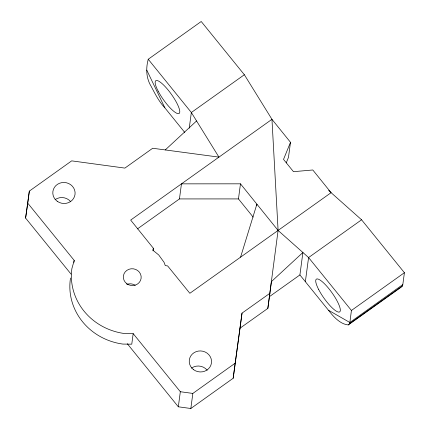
<?xml version="1.0" encoding="UTF-8"?>
<svg xmlns="http://www.w3.org/2000/svg" width="430" height="430" viewBox="0 0 430 430"><rect width="100%" height="100%" fill="white"/><g stroke="black" fill="none" stroke-linecap="round" stroke-linejoin="round"><path stroke-width="0.64" d="M286.229 162.895L288.465 157.407L290.497 142.319L271.959 119.32L244.353 74.734L201.219 21.5L148.237 59.254C145.781 68.456 146.082 78.136 151.172 86.398C155.133 93.939 158.939 101.571 164.846 107.812L184.787 132.483M127.307 343.721L178.321 406.796L190.829 408.5L233.178 378.25L240.004 328.203L267.847 308.385L278.097 230.442L271.959 119.32L130.672 220.079L153.333 248.223L152.983 250.846M267.847 308.385L271.421 281.596L302.903 252.496L308.584 257.554L351.428 310.465L349.859 322.495L349.59 323.634L348.311 324.929C341.485 324.381 335.54 318.754 331.283 313.728L299.909 274.942L302.903 252.496L278.097 230.442L240.477 183.825L181.46 183.857L179.45 198.929L137.401 228.921M71.052 274.109L25.59 218.064L29.337 191.108L71.686 160.863L124.888 168.098L152.693 148.253L218.94 157.122L191.345 112.504L148.237 59.254M27.412 205.535L29.337 191.108M73.944 262.386L74.207 260.408L27.606 202.987M74.207 260.408L71.874 268.653A60.759 57.131 7.6 0 0 124.286 333.508L133.176 333.626L131.768 344.177L122.878 344.081A60.759 57.131 7.6 0 1 70.326 279.328L70.708 278.038M178.321 406.796L180.331 391.725L133.176 333.626M190.829 408.5L192.839 393.428L235.189 363.178L242.015 313.137L269.938 293.26M253.179 217.128L238.462 198.918L240.477 183.825M233.178 378.25L235.189 363.178M240.004 328.203L242.015 313.137M305.359 281.688L308.584 257.554L361.576 219.794L404.41 272.706L402.802 284.698L402.534 285.837L401.254 287.132L348.311 324.929M189.248 128.135L191.345 112.504L244.353 74.734M256.71 205.454L256.887 204.148L240.574 257.161M25.59 218.064L27.326 206.185M153.333 248.223L153.005 250.298L158.74 254.979L164.04 262.284L165.281 265.589L167.646 265.933L189.845 293.298L331.095 192.683L361.576 219.794M290.497 142.319L283.526 159.39L293.48 171.683L312.798 169.984L331.095 192.683L328.665 190.372M165.244 149.941L196.575 120.954M349.59 323.634L402.534 285.837M269.384 296.668L299.909 274.942M351.428 310.465L404.41 272.706M179.45 198.929L238.462 198.918M180.331 391.725L192.839 393.428M402.706 284.644L349.859 322.495L328.456 310.234M146.78 70.133L164.846 107.812M191.543 368.101A11.169 10.503 7.6 0 1 207.201 370.214M55.11 199.638A11.169 10.503 7.6 0 1 70.762 201.751M126.818 284.402A8.933 8.401 7.6 0 1 135.197 285.289M57.201 201.245A11.169 10.503 7.6 0 0 75.024 194.473A11.169 10.503 7.6 0 0 59.641 183.218A11.169 10.503 7.6 0 0 57.201 201.245M193.634 369.709A11.169 10.503 7.6 0 0 211.458 362.936A11.169 10.503 7.6 0 0 196.075 351.681A11.169 10.503 7.6 0 0 193.634 369.709M158.154 91.138A20.102 4.805 54.5 0 0 179.095 113.472A20.102 4.805 54.5 0 0 165.147 86.607A20.102 4.805 54.5 0 0 158.154 91.138M318.705 289.605A20.102 4.827 54.5 0 0 339.635 311.911A20.102 4.827 54.5 0 0 325.687 285.009A20.102 4.827 54.5 0 0 318.705 289.605M126.845 283.746A8.933 8.401 7.6 0 0 141.115 278.355A8.933 8.401 7.6 0 0 128.828 269.33A8.933 8.401 7.6 0 0 126.845 283.746"/></g></svg>
